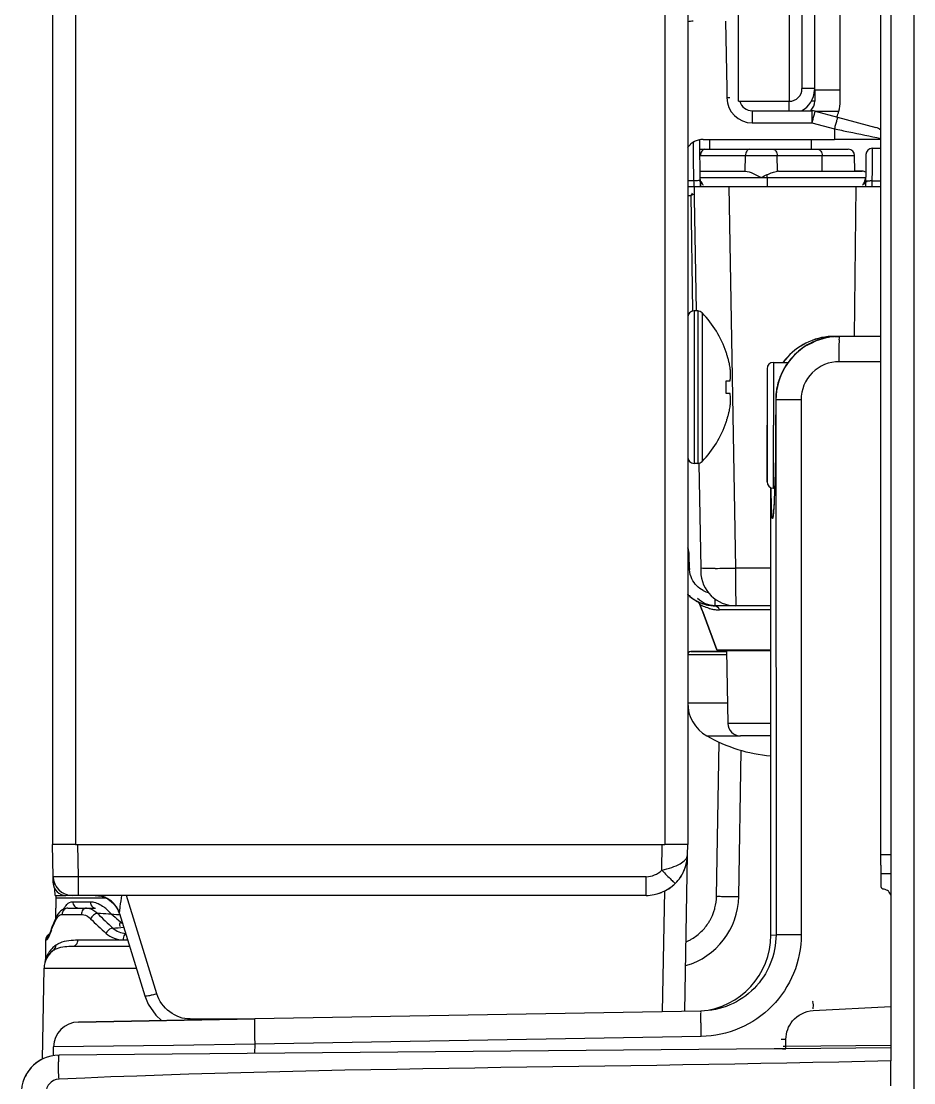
# Model space of a CAD drawing. Header units: millimetres. Extents: x 473 to 3963, y -1329 to 3488.
# Drawn here: x 529.4 to 599.7, y 1474.7 to 1558.3 of the extents above; entities that cross this region are included whole.
import ezdxf

# ---------------------------------------------------------------- set-up
doc = ezdxf.new("R2010")
doc.units = ezdxf.units.MM
doc.header["$LTSCALE"] = 392.37
doc.layers.get('0').update_dxf_attribs({"linetype": 'CONTINUOUS'})

msp = doc.modelspace()

# ---------------------------------------------------------------- linework, layer by layer
at = {"linetype": 'Continuous'}
for p, q in [((599.678, 2043.766), (599.678, 1400.766)), ((531.878, 2042.466), (531.878, 1493.466)), ((533.678, 2042.466), (533.678, 1493.466)), ((580.078, 2042.466), (580.078, 1493.466)), ((581.878, 2042.466), (581.878, 1493.466)), ((589.878, 1628.016), (589.878, 1551.966)), ((585.878, 1551.966), (585.878, 1622.243)), ((590.878, 1579.966), (590.878, 1552.966)), ((590.878, 1579.966), (590.878, 1552.966)), ((597.078, 1533.466), (597.078, 1566.066)), ((597.878, 1566.066), (597.878, 1492.666)), ((591.878, 1552.966), (591.878, 1562.849)), ((593.878, 1552.856), (593.878, 1563.115)), ((584.855, 1558.268), (584.948, 1552.967)), ((584.948, 1552.967), (584.955, 1552.582)), ((584.955, 1552.582), (584.961, 1552.233)), ((591.878, 1552.966), (590.878, 1552.966)), ((591.878, 1552.856), (591.878, 1552.966)), ((591.878, 1552.856), (591.878, 1551.966)), ((591.878, 1552.856), (593.878, 1552.856)), ((593.878, 1551.966), (593.878, 1552.856)), ((585.878, 1551.966), (589.878, 1551.966)), ((589.878, 1551.216), (589.878, 1551.966)), ((591.878, 1551.966), (591.596, 1551.966)), ((586.96, 1551.216), (591.647, 1551.216)), ((586.96, 1551.216), (586.96, 1550.268)), ((591.647, 1551.216), (591.647, 1550.268)), ((591.893, 1551.184), (591.904, 1551.184)), ((591.904, 1551.184), (593.774, 1551.184)), ((591.904, 1551.182), (593.684, 1550.709)), ((593.684, 1550.709), (596.684, 1549.913)), ((586.96, 1550.268), (591.647, 1550.268)), ((591.647, 1550.268), (593.428, 1549.795)), ((593.428, 1549.795), (593.428, 1548.966)), ((582.348, 1547.554), (582.332, 1548.754)), ((582.348, 1547.554), (582.332, 1548.754)), ((582.872, 1545.72), (582.83, 1548.924)), ((582.839, 1548.191), (583.217, 1548.191)), ((582.839, 1548.191), (583.217, 1548.191)), ((583.099, 1548.966), (593.428, 1548.966)), ((583.217, 1548.191), (586.754, 1548.191)), ((583.628, 1548.191), (583.628, 1548.966)), ((586.754, 1548.191), (588.602, 1548.191)), ((586.754, 1548.191), (588.602, 1548.191)), ((588.602, 1548.191), (592.138, 1548.191)), ((591.628, 1548.191), (591.628, 1548.966)), ((592.138, 1548.191), (592.679, 1548.191)), ((592.138, 1548.191), (593.339, 1548.191)), ((592.679, 1548.191), (593.339, 1548.191)), ((593.339, 1548.191), (593.359, 1548.191)), ((593.339, 1548.191), (594.464, 1548.191)), ((593.359, 1548.191), (594.464, 1548.191)), ((597.078, 1548.966), (593.428, 1548.966)), ((594.464, 1548.191), (594.52, 1548.191)), ((594.464, 1548.191), (594.481, 1548.191)), ((596.41, 1548.266), (596.399, 1547.231)), ((596.41, 1548.266), (596.399, 1547.231)), ((596.41, 1548.266), (597.078, 1548.266)), ((582.372, 1545.739), (582.348, 1547.554)), ((582.372, 1545.739), (582.348, 1547.554)), ((582.891, 1547.699), (586.428, 1547.699)), ((586.414, 1546.465), (586.428, 1547.699)), ((586.428, 1547.699), (588.928, 1547.699)), ((588.928, 1547.699), (592.464, 1547.699)), ((588.942, 1546.461), (588.928, 1547.699)), ((592.464, 1547.699), (595.02, 1547.699)), ((592.478, 1546.466), (592.464, 1547.699)), ((595.042, 1546.466), (595.02, 1547.699)), ((595.905, 1547.376), (595.899, 1546.909)), ((595.909, 1547.671), (595.905, 1547.376)), ((595.91, 1547.772), (595.909, 1547.671)), ((595.899, 1546.909), (595.891, 1546.31)), ((596.399, 1547.231), (596.391, 1546.513)), ((596.399, 1547.231), (596.391, 1546.513)), ((581.878, 1545.739), (582.372, 1545.739)), ((581.878, 1545.739), (582.372, 1545.739)), ((582.376, 1545.591), (582.372, 1545.71)), ((582.376, 1545.591), (582.372, 1545.71)), ((582.862, 1546.466), (586.387, 1546.466)), ((582.862, 1546.466), (586.387, 1546.466)), ((582.868, 1545.974), (587.678, 1545.974)), ((582.871, 1545.799), (582.878, 1545.243)), ((582.875, 1545.483), (582.872, 1545.72)), ((587.678, 1545.974), (588.126, 1545.974)), ((588.126, 1545.974), (588.126, 1546.196)), ((588.126, 1545.974), (595.115, 1545.977)), ((588.126, 1545.974), (588.139, 1545.266)), ((589.032, 1546.466), (592.478, 1546.466)), ((592.478, 1546.466), (595.625, 1546.466)), ((595.625, 1546.466), (595.042, 1546.466)), ((595.115, 1545.977), (595.888, 1545.976)), ((595.891, 1546.31), (595.882, 1545.629)), ((596.382, 1545.694), (596.372, 1545.296)), ((596.382, 1545.694), (596.372, 1545.296)), ((596.391, 1546.513), (596.382, 1545.694)), ((596.391, 1546.513), (596.382, 1545.694)), ((596.382, 1545.694), (596.618, 1545.694)), ((596.382, 1545.694), (596.618, 1545.694)), ((596.618, 1545.694), (597.078, 1545.694)), ((596.618, 1545.694), (597.078, 1545.694)), ((581.878, 1545.266), (582.378, 1545.266)), ((582.379, 1545.448), (582.376, 1545.591)), ((582.379, 1545.448), (582.376, 1545.591)), ((582.378, 1545.266), (582.394, 1544.353)), ((582.378, 1545.266), (582.394, 1544.353)), ((582.378, 1545.266), (584.416, 1545.266)), ((582.378, 1545.266), (582.394, 1544.353)), ((582.384, 1545.266), (582.379, 1545.448)), ((582.384, 1545.266), (582.379, 1545.448)), ((582.878, 1545.266), (582.875, 1545.483)), ((584.416, 1545.266), (585.127, 1545.266)), ((585.127, 1545.266), (595.128, 1545.266)), ((585.127, 1545.266), (585.652, 1515.226)), ((585.127, 1545.266), (585.652, 1515.226)), ((595.128, 1545.266), (594.973, 1533.466)), ((595.128, 1545.266), (594.973, 1533.466)), ((595.128, 1545.266), (595.904, 1545.266)), ((595.88, 1545.432), (595.878, 1545.266)), ((595.882, 1545.629), (595.88, 1545.432)), ((595.904, 1545.266), (597.078, 1545.266)), ((581.878, 1544.542), (582.137, 1544.542)), ((581.878, 1544.542), (582.137, 1544.542)), ((582.18, 1544.634), (582.137, 1544.542)), ((582.18, 1544.634), (582.137, 1544.542)), ((582.137, 1544.542), (582.256, 1535.464)), ((582.137, 1544.542), (582.256, 1535.464)), ((582.222, 1544.725), (582.18, 1544.634)), ((582.222, 1544.725), (582.18, 1544.634)), ((582.394, 1544.353), (582.549, 1535.463)), ((582.394, 1544.353), (582.549, 1535.463)), ((582.394, 1544.353), (582.549, 1535.463)), ((582.668, 1535.466), (582.378, 1535.466)), ((582.378, 1535.466), (582.378, 1529.466)), ((582.668, 1535.466), (582.668, 1529.466)), ((583.029, 1535.311), (583.029, 1529.466)), ((592.893, 1533.374), (592.526, 1533.271)), ((592.953, 1533.39), (592.893, 1533.374)), ((593.817, 1533.466), (592.953, 1533.39)), ((593.435, 1533.466), (593.827, 1533.466)), ((595.928, 1533.466), (593.827, 1533.466)), ((597.078, 1533.466), (595.928, 1533.466)), ((597.078, 1531.473), (597.078, 1533.466)), ((591.938, 1533.093), (591.646, 1532.942)), ((584.902, 1532.216), (584.918, 1532.216)), ((588.128, 1530.916), (588.128, 1529.525)), ((588.128, 1530.915), (588.128, 1529.525)), ((588.628, 1531.416), (589.798, 1531.416)), ((588.628, 1531.416), (588.628, 1526.466)), ((597.078, 1531.473), (593.81, 1531.473)), ((597.078, 1492.666), (597.078, 1531.473)), ((584.902, 1529.966), (585.217, 1529.966)), ((582.378, 1529.466), (582.378, 1523.466)), ((582.668, 1529.466), (582.668, 1523.466)), ((583.029, 1529.466), (583.029, 1523.62)), ((588.128, 1529.525), (588.128, 1529.521)), ((588.128, 1529.525), (588.128, 1529.521)), ((588.128, 1529.521), (588.128, 1529.424)), ((588.128, 1529.521), (588.128, 1529.424)), ((588.128, 1529.424), (588.128, 1528.276)), ((588.128, 1529.424), (588.128, 1529.416)), ((588.128, 1529.416), (588.128, 1528.27)), ((585.217, 1528.966), (584.902, 1528.966)), ((588.128, 1528.276), (588.128, 1528.27)), ((588.128, 1528.27), (588.128, 1527.62)), ((588.128, 1528.27), (588.128, 1527.62)), ((588.809, 1528.467), (588.804, 1526.147)), ((588.81, 1528.466), (588.805, 1526.145)), ((588.809, 1528.467), (588.809, 1528.467)), ((588.81, 1528.466), (588.809, 1528.467)), ((588.81, 1528.466), (588.825, 1528.466)), ((588.825, 1528.466), (588.832, 1486.354)), ((590.806, 1528.473), (590.813, 1486.361)), ((588.128, 1527.62), (588.128, 1526.466)), ((588.128, 1527.62), (588.128, 1527.53)), ((588.128, 1527.53), (588.128, 1526.466)), ((584.918, 1526.716), (584.902, 1526.716)), ((588.128, 1526.466), (588.128, 1525.311)), ((588.128, 1525.401), (588.128, 1526.466)), ((588.628, 1521.516), (588.628, 1526.466)), ((588.804, 1526.147), (588.804, 1526.147)), ((588.805, 1526.145), (588.804, 1526.147)), ((588.128, 1525.311), (588.128, 1525.401)), ((588.128, 1525.311), (588.128, 1524.661)), ((588.128, 1524.661), (588.128, 1525.311)), ((588.128, 1524.661), (588.128, 1524.656)), ((588.128, 1523.515), (588.128, 1524.661)), ((588.128, 1524.656), (588.128, 1523.507)), ((582.668, 1523.466), (582.378, 1523.466)), ((582.758, 1523.467), (582.902, 1515.214)), ((582.758, 1523.467), (582.902, 1515.214)), ((582.758, 1523.467), (582.902, 1515.214)), ((588.128, 1523.507), (588.128, 1523.515)), ((588.128, 1523.507), (588.128, 1523.41)), ((588.128, 1523.41), (588.128, 1523.507)), ((588.128, 1523.41), (588.128, 1523.406)), ((588.128, 1523.406), (588.128, 1523.41)), ((588.128, 1523.406), (588.128, 1522.016)), ((588.128, 1522.016), (588.128, 1523.406)), ((588.428, 1486.347), (588.428, 1521.563)), ((588.454, 1521.511), (588.454, 1521.546)), ((588.628, 1521.516), (588.725, 1521.516)), ((582.021, 1515.204), (582.007, 1516.25)), ((582.021, 1515.204), (582.007, 1516.25)), ((582.902, 1515.214), (582.906, 1514.968)), ((588.428, 1515.226), (585.652, 1515.226)), ((585.652, 1515.226), (585.653, 1514.458)), ((588.428, 1515.226), (585.652, 1515.226)), ((585.652, 1515.226), (585.653, 1514.458)), ((585.653, 1514.458), (585.654, 1513.743)), ((585.653, 1514.458), (585.654, 1513.743)), ((585.654, 1513.743), (585.656, 1512.266)), ((585.654, 1513.743), (585.656, 1512.266)), ((583.019, 1511.89), (582.846, 1512.351)), ((582.846, 1512.351), (583.019, 1511.89)), ((582.911, 1512.315), (582.846, 1512.351)), ((582.911, 1512.315), (582.846, 1512.351)), ((584.021, 1512.805), (584.021, 1512.266)), ((584.021, 1512.805), (584.021, 1512.266)), ((585.656, 1512.266), (584.021, 1512.266)), ((585.656, 1512.266), (584.021, 1512.266)), ((585.656, 1512.266), (584.021, 1512.266)), ((588.428, 1512.266), (585.656, 1512.266)), ((588.428, 1512.266), (585.656, 1512.266)), ((588.428, 1512.266), (585.656, 1512.266)), ((583.063, 1511.772), (583.019, 1511.89)), ((583.019, 1511.89), (583.063, 1511.772)), ((583.17, 1511.485), (583.063, 1511.772)), ((583.063, 1511.772), (583.17, 1511.485)), ((584.184, 1508.782), (583.17, 1511.485)), ((583.17, 1511.485), (584.184, 1508.782)), ((585.781, 1511.941), (584.387, 1511.941)), ((585.781, 1511.941), (584.387, 1511.941)), ((588.428, 1511.941), (585.781, 1511.941)), ((588.428, 1511.941), (585.781, 1511.941)), ((581.878, 1508.416), (584.945, 1508.416)), ((582.128, 1508.666), (584.94, 1508.666)), ((584.94, 1508.666), (582.128, 1508.666)), ((584.184, 1508.782), (584.36, 1508.782)), ((584.184, 1508.782), (584.36, 1508.782)), ((584.378, 1508.717), (584.278, 1508.717)), ((584.36, 1508.782), (584.779, 1508.782)), ((584.36, 1508.782), (584.779, 1508.782)), ((585.471, 1508.717), (584.378, 1508.717)), ((584.483, 1508.666), (584.483, 1508.713)), ((584.779, 1508.782), (585.49, 1508.782)), ((584.779, 1508.782), (585.49, 1508.782)), ((584.939, 1508.729), (585.039, 1502.998)), ((588.428, 1508.717), (585.471, 1508.717)), ((585.49, 1508.782), (588.428, 1508.782)), ((585.49, 1508.782), (588.428, 1508.782)), ((581.878, 1504.621), (585.011, 1504.621)), ((588.428, 1502.998), (585.039, 1502.998)), ((588.428, 1502.998), (585.039, 1502.998)), ((583.378, 1502.023), (585.443, 1502.023)), ((584.146, 1489.396), (584.358, 1501.518)), ((585.443, 1502.023), (586.01, 1502.023)), ((587.478, 1502.016), (586.039, 1502.016)), ((586.09, 1502.016), (586.039, 1502.016)), ((587.478, 1502.016), (586.039, 1502.016)), ((587.478, 1502.016), (586.09, 1502.016)), ((588.118, 1502.016), (587.478, 1502.016)), ((588.1, 1502.016), (587.478, 1502.016)), ((588.118, 1502.016), (587.478, 1502.016)), ((588.428, 1502.016), (588.1, 1502.016)), ((588.428, 1502.016), (588.118, 1502.016)), ((588.428, 1502.016), (588.118, 1502.016)), ((585.896, 1489.371), (586.097, 1500.88)), ((531.922, 1490.939), (531.878, 1493.466)), ((533.04, 1493.466), (531.878, 1493.466)), ((533.078, 1493.466), (533.04, 1493.466)), ((533.678, 1493.466), (533.078, 1493.466)), ((533.678, 1493.466), (533.877, 1493.466)), ((533.678, 1493.466), (533.877, 1493.466)), ((533.877, 1493.466), (579.878, 1493.466)), ((533.921, 1490.939), (533.877, 1493.466)), ((533.877, 1493.466), (579.878, 1493.466)), ((579.843, 1491.443), (579.878, 1493.466)), ((579.878, 1493.466), (580.078, 1493.466)), ((579.878, 1493.466), (580.078, 1493.466)), ((580.678, 1493.466), (580.078, 1493.466)), ((580.715, 1493.466), (580.678, 1493.466)), ((581.878, 1493.466), (580.715, 1493.466)), ((581.864, 1492.659), (581.878, 1493.466)), ((581.648, 1480.332), (581.864, 1492.659)), ((597.878, 1492.666), (597.078, 1492.666)), ((597.078, 1491.853), (597.078, 1492.666)), ((597.878, 1492.666), (597.878, 1491.166)), ((597.078, 1491.853), (597.078, 1491.166)), ((531.922, 1490.939), (531.93, 1490.448)), ((531.93, 1490.448), (531.922, 1490.939)), ((578.614, 1490.939), (533.921, 1490.939)), ((533.921, 1489.466), (533.921, 1490.939)), ((578.614, 1489.466), (578.614, 1490.939)), ((597.878, 1491.166), (597.078, 1491.166)), ((597.878, 1491.166), (597.078, 1491.166)), ((597.078, 1491.166), (597.078, 1490.216)), ((597.878, 1491.166), (597.878, 1481.466)), ((532.076, 1489.466), (532.068, 1489.959)), ((579.902, 1480.302), (580.068, 1489.825)), ((532.076, 1489.466), (532.177, 1489.466)), ((532.128, 1489.258), (532.128, 1488.466)), ((536.071, 1489.258), (532.128, 1489.258)), ((532.128, 1489.258), (532.128, 1489.258)), ((532.177, 1489.466), (532.291, 1489.466)), ((532.291, 1489.466), (532.93, 1489.466)), ((533.369, 1489.466), (532.93, 1489.466)), ((533.421, 1489.466), (533.369, 1489.466)), ((533.921, 1489.466), (533.421, 1489.466)), ((533.475, 1488.966), (534.842, 1488.966)), ((578.614, 1489.466), (533.921, 1489.466)), ((540.088, 1481.721), (537.705, 1489.466)), ((532.128, 1487.852), (532.128, 1488.466)), ((532.431, 1488.141), (532.302, 1487.991)), ((533.087, 1488.466), (533.086, 1488.466)), ((533.087, 1488.466), (533.93, 1488.466)), ((533.93, 1488.466), (534.556, 1488.466)), ((534.556, 1488.466), (535.102, 1488.466)), ((535.102, 1488.466), (535.227, 1488.466)), ((535.227, 1488.466), (535.25, 1488.466)), ((537.128, 1488.074), (537.136, 1488.054)), ((537.136, 1488.054), (537.134, 1488.076)), ((537.136, 1488.054), (537.136, 1488.054)), ((537.138, 1488.048), (539.133, 1481.566)), ((531.944, 1487.241), (531.873, 1487.073)), ((532.055, 1487.504), (531.944, 1487.241)), ((532.223, 1487.853), (532.051, 1487.495)), ((532.128, 1487.654), (532.128, 1487.852)), ((532.302, 1487.991), (532.223, 1487.852)), ((532.223, 1487.852), (532.223, 1487.852)), ((532.631, 1487.97), (534.151, 1487.97)), ((531.61, 1486.379), (531.59, 1486.34)), ((531.627, 1486.418), (531.61, 1486.379)), ((531.641, 1486.451), (531.628, 1486.419)), ((531.66, 1486.498), (531.641, 1486.451)), ((531.668, 1486.517), (531.66, 1486.498)), ((531.709, 1486.633), (531.668, 1486.517)), ((531.709, 1486.633), (531.695, 1486.478)), ((531.832, 1486.976), (531.709, 1486.633)), ((531.709, 1486.633), (531.709, 1486.633)), ((531.873, 1487.073), (531.846, 1487.008)), ((531.332, 1485.97), (531.318, 1484.391)), ((531.332, 1485.97), (531.411, 1485.97)), ((533.871, 1485.961), (537.44, 1485.965)), ((588.428, 1486.347), (588.832, 1486.354)), ((588.428, 1486.347), (588.428, 1486.347)), ((533.457, 1485.466), (537.932, 1485.466)), ((531.088, 1476.578), (531.213, 1483.746)), ((531.088, 1476.578), (531.213, 1483.746)), ((531.213, 1483.746), (538.455, 1483.737)), ((539.133, 1481.566), (539.133, 1481.566)), ((597.878, 1481.466), (597.878, 1480.715)), ((591.747, 1480.394), (597.878, 1480.715)), ((597.878, 1480.715), (597.878, 1477.666)), ((547.803, 1479.742), (533.92, 1479.499)), ((533.92, 1479.499), (547.804, 1479.742)), ((542.724, 1479.757), (547.803, 1479.757)), ((542.724, 1479.653), (542.724, 1479.757)), ((582.925, 1480.355), (547.803, 1479.742)), ((582.942, 1478.362), (547.821, 1477.749)), ((589.245, 1478.147), (589.615, 1478.147)), ((589.615, 1477.593), (589.615, 1478.147)), ((531.943, 1476.843), (531.955, 1477.534)), ((541.395, 1477.664), (531.955, 1477.534)), ((588.679, 1477.385), (532.385, 1476.894)), ((547.821, 1477.749), (541.395, 1477.664)), ((547.808, 1477.029), (547.821, 1477.749)), ((588.879, 1477.387), (588.679, 1477.385)), ((589.613, 1477.393), (588.879, 1477.387)), ((589.346, 1477.391), (589.613, 1477.393)), ((589.404, 1477.591), (589.615, 1477.593)), ((597.878, 1477.466), (589.613, 1477.393)), ((589.615, 1477.593), (597.878, 1477.666)), ((597.878, 1477.666), (597.878, 1477.466)), ((597.878, 1477.466), (597.878, 1476.959)), ((597.878, 1476.959), (597.878, 1476.454)), ((597.878, 1474.47), (597.878, 1476.454))]:
    msp.add_line(p, q, dxfattribs=at)
for points in [[(592.526, 1533.271), (591.997, 1533.123), (591.938, 1533.093)], [(591.646, 1532.942), (591.084, 1532.654), (590.285, 1532.008), (589.635, 1531.212), (589.161, 1530.302), (588.883, 1529.316), (588.809, 1528.467)], [(588.804, 1526.147), (588.804, 1525.881), (588.801, 1525.428), (588.798, 1524.983), (588.794, 1524.549), (588.788, 1524.127), (588.782, 1523.718), (588.774, 1523.323), (588.766, 1522.943), (588.757, 1522.58), (588.748, 1522.235), (588.738, 1521.907), (588.728, 1521.598), (588.717, 1521.308), (588.707, 1521.038), (588.696, 1520.787), (588.685, 1520.556), (588.674, 1520.346), (588.663, 1520.155), (588.652, 1519.984), (588.642, 1519.833), (588.632, 1519.703), (588.622, 1519.592), (588.613, 1519.503), (588.606, 1519.437), (588.6, 1519.396), (588.599, 1519.391)], [(535.239, 1489.463), (535.728, 1489.401), (536.242, 1489.187), (536.687, 1488.829), (537.013, 1488.361), (537.128, 1488.074)], [(533.086, 1488.465), (532.803, 1488.416), (532.527, 1488.253), (532.431, 1488.141)], [(532.051, 1487.495), (531.83, 1486.97), (531.709, 1486.633)], [(532.128, 1487.655), (532.058, 1487.51), (532.055, 1487.504)], [(531.709, 1486.633), (531.654, 1486.482), (531.627, 1486.418)], [(531.846, 1487.008), (531.836, 1486.985), (531.832, 1486.976)], [(539.133, 1481.566), (539.412, 1480.899), (540.008, 1480.039), (540.463, 1479.613)], [(589.613, 1477.393), (589.614, 1477.42), (589.615, 1477.493), (589.615, 1477.593)]]:
    msp.add_lwpolyline(points, dxfattribs=at)
for centre, radius, start, end in [((582.306, 1556.261), 2.007, 90.02076, 102.34494), ((589.878, 1552.966), 1, 270, 360), ((589.878, 1552.966), 2, 298.50641, 356.84079), ((585.286, 1533.635), 18.601, 90.27079, 91.00129), ((586.96, 1552.268), 2, 181, 270), ((586.96, 1552.216), 1, 194.5287, 270.00144), ((590.878, 1551.966), 1, 315.77326, 360), ((590.878, 1551.966), 3, 344.90453, 360), ((590.878, 1551.966), 1, 311.14997, 315.77326), ((591.647, 1550.216), 1, 75.13172, 90), ((590.878, 1551.966), 3, 335.78425, 344.90453), ((596.428, 1548.946), 1, 49.16818, 75.13172), ((596.428, 1548.946), 1, 49.16818, 75.13172), ((583.099, 1547.466), 1.5, 133.66097, 144.94065), ((583.099, 1547.466), 1.5, 133.34783, 133.66097), ((583.099, 1547.466), 1.5, 119.12126, 133.34783), ((583.099, 1547.466), 1.5, 118.7455, 119.12126), ((583.099, 1547.466), 1.5, 104.87829, 118.7455), ((583.099, 1547.466), 1.5, 104.2735, 104.87829), ((583.099, 1547.466), 1.5, 90, 104.2735), ((594.52, 1547.691), 0.5, 1, 90), ((596.41, 1547.765), 0.5, 89.99984, 179.23763), ((596.41, 1547.765), 0.5, 89.99984, 179.23763), ((583.371, 1545.765), 0.5, 180.74163, 202.95043), ((583.371, 1545.766), 0.5, 180.75, 202.95774), ((583.371, 1545.765), 0.5, 180.74163, 202.95043), ((583.371, 1545.766), 0.5, 180.75, 202.95774), ((583.371, 1545.765), 0.5, 180.74163, 202.95043), ((583.371, 1545.766), 0.5, 180.75, 202.95774), ((583.371, 1545.765), 0.5, 180.74163, 202.95043), ((583.371, 1545.766), 0.5, 180.75, 202.95774), ((589.031, 1545.568), 0.898, 89.96447, 95.73092), ((595.625, 1545.966), 0.5, 57.48787, 90), ((595.625, 1545.966), 0.5, 57.48744, 89.99949), ((594.887, 1546.01), 1, 336.07256, 359.24924), ((594.887, 1546.01), 1, 336.07088, 349.56975), ((594.887, 1546.01), 1, 336.07088, 349.56975), ((594.887, 1546.01), 1, 339.25082, 349.57106), ((594.887, 1546.01), 1, 349.56975, 359.2486), ((594.887, 1546.01), 1, 349.57106, 359.24924), ((594.887, 1546.01), 1, 349.56975, 359.2486), ((583.868, 1546.01), 1, 200.75049, 212.53659), ((583.868, 1546.01), 1, 203.92864, 212.53546), ((583.868, 1546.01), 1, 203.92864, 212.53546), ((583.868, 1546.01), 1, 203.93032, 220.74891), ((583.868, 1546.01), 1, 212.53546, 220.7484), ((583.868, 1546.01), 1, 212.53659, 220.74891), ((583.868, 1546.01), 1, 212.53546, 220.7484), ((594.887, 1546.01), 1, 319.2516, 336.07256), ((594.887, 1546.01), 1, 319.25109, 327.46341), ((594.887, 1546.01), 1, 319.2516, 327.46454), ((594.887, 1546.01), 1, 319.25109, 327.46341), ((594.887, 1546.01), 1, 327.46454, 339.25082), ((594.887, 1546.01), 1, 327.46341, 336.07088), ((594.887, 1546.01), 1, 327.46341, 336.07088), ((595.384, 1545.765), 0.5, 314.84544, 344.57746), ((595.384, 1545.766), 0.5, 314.83599, 344.56483), ((595.384, 1545.765), 0.5, 314.84544, 344.56774), ((595.384, 1545.766), 0.5, 314.83599, 344.56484), ((595.384, 1545.765), 0.5, 314.84544, 344.56774), ((595.384, 1545.766), 0.5, 314.83599, 344.56484), ((595.384, 1545.765), 0.5, 314.84544, 344.56774), ((595.384, 1545.766), 0.5, 314.83599, 344.56484), ((592.403, 1523.062), 23.807, 114.87587, 115.54484), ((592.403, 1523.062), 23.807, 114.87587, 115.54484), ((582.378, 1534.966), 0.5, 90, 180), ((582.668, 1534.966), 0.5, 43.77465, 90), ((576.928, 1529.466), 8.45, 19.0287, 43.77466), ((593.819, 1528.456), 5.01, 99.95541, 179.89309), ((593.428, 1528.466), 5, 95.51131, 143.69951), ((593.435, 1528.466), 4.999, 95.58748, 143.70492), ((593.828, 1528.458), 5.008, 105.1385, 112.18534), ((593.825, 1528.469), 4.996, 101.24506, 105.13724), ((593.823, 1528.479), 4.986, 100.75923, 101.24313), ((593.825, 1528.471), 4.994, 100.05531, 100.75918), ((593.428, 1528.466), 5, 90.61151, 95.51131), ((593.436, 1528.456), 5.01, 90.70526, 95.59282), ((593.829, 1528.445), 5.02, 90.01683, 100.04909), ((593.428, 1528.466), 5, 90, 90.61151), ((593.436, 1528.485), 4.98, 90.00413, 90.70148), ((593.825, 1528.466), 4.999, 115.94884, 180.00086), ((593.827, 1528.464), 5.002, 112.19185, 115.96058), ((576.928, 1529.466), 8.435, 17.08902, 19.02708), ((576.928, 1529.466), 8.435, 16.45252, 17.08902), ((576.928, 1529.466), 8.435, 15.29166, 16.45252), ((576.928, 1529.466), 8.435, 14.46002, 15.29166), ((576.928, 1529.466), 8.435, 13.6208, 14.46002), ((576.928, 1529.466), 8.435, 12.67597, 13.6208), ((576.928, 1529.466), 8.435, 12.07661, 12.67597), ((576.928, 1529.466), 8.435, 10.66216, 12.07661), ((581.06, 1530.494), 4.191, 3.39157, 7.29398), ((581.08, 1530.496), 4.171, 2.83854, 3.38794), ((581.084, 1530.496), 4.167, 1.59949, 2.83862), ((588.628, 1530.916), 0.5, 90, 180), ((593.807, 1528.471), 3.002, 89.95808, 179.97098), ((576.928, 1529.466), 7.99, 0, 3.58782), ((581.054, 1530.498), 4.197, 352.70711, 355.3863), ((581.073, 1530.497), 4.178, 355.38799, 356.25943), ((581.079, 1530.496), 4.172, 356.25947, 357.17705), ((581.084, 1530.496), 4.167, 357.17709, 358.04121), ((581.088, 1530.496), 4.163, 0.82115, 1.59936), ((581.087, 1530.496), 4.164, 358.04126, 358.82229), ((581.089, 1530.496), 4.162, 358.82231, 359.82516), ((581.089, 1530.496), 4.162, 359.82523, 0.82113), ((576.928, 1529.466), 7.99, 356.41218, 360), ((581.054, 1528.433), 4.197, 4.6137, 7.29289), ((581.071, 1528.436), 4.18, 354.73554, 356.61146), ((581.073, 1528.434), 4.178, 3.74057, 4.61201), ((581.079, 1528.435), 4.172, 2.82295, 3.74053), ((581.08, 1528.436), 4.171, 356.61206, 357.16146), ((581.084, 1528.435), 4.167, 1.95879, 2.82291), ((581.084, 1528.435), 4.167, 357.16138, 358.40051), ((581.087, 1528.435), 4.164, 1.17771, 1.95874), ((581.088, 1528.435), 4.163, 358.40064, 359.17885), ((581.089, 1528.435), 4.162, 0.17484, 1.17769), ((581.089, 1528.435), 4.162, 359.17887, 0.17477), ((576.928, 1529.466), 8.435, 344.70831, 345.54161), ((576.928, 1529.466), 8.435, 345.54161, 346.37917), ((576.928, 1529.466), 8.435, 346.37917, 347.32562), ((576.928, 1529.466), 8.435, 347.32562, 347.92336), ((576.928, 1529.466), 8.435, 347.92336, 349.33784), ((581.051, 1528.438), 4.2, 352.70766, 354.735), ((576.928, 1529.466), 8.45, 316.22534, 340.9713), ((576.928, 1529.466), 8.435, 340.97292, 342.91093), ((576.928, 1529.466), 8.435, 342.91093, 343.54793), ((576.928, 1529.466), 8.435, 343.54793, 344.70831), ((582.378, 1523.966), 0.5, 180, 270), ((582.668, 1523.966), 0.5, 270, 316.22535), ((588.628, 1522.016), 0.5, 180, 270), ((581.654, 1543.31), 27.062, 270.4688, 270.74778), ((581.654, 1543.31), 27.062, 270.4688, 270.74778), ((581.667, 1542.316), 27.114, 270.43948, 270.74758), ((581.667, 1542.316), 27.114, 270.43948, 270.74758), ((583.971, 1515.23), 1.95, 180.74491, 183.58524), ((583.971, 1515.23), 1.95, 180.74491, 183.58524), ((585.656, 1515.016), 2.75, 181, 270), ((582.85, 1660.754), 145.554, 270.46691, 270.76862), ((582.85, 1660.754), 145.554, 270.46691, 270.76862), ((582.151, 1715.262), 200.067, 270.75939, 271.00272), ((582.151, 1715.262), 200.067, 270.75939, 271.00272), ((584.021, 1515.266), 3, 223.7281, 230.70416), ((584.021, 1515.266), 3, 223.7281, 230.70416), ((584.021, 1515.266), 3, 223.7281, 230.70416), ((584.021, 1515.266), 3, 223.7281, 230.70416), ((584.021, 1515.266), 3, 223.72811, 230.70414), ((584.021, 1515.266), 3, 223.72811, 230.70414), ((584.021, 1515.266), 3, 223.72811, 230.70414), ((584.021, 1515.266), 3, 223.72811, 230.70414), ((584.021, 1515.266), 3, 224.06787, 231.7544), ((584.021, 1515.266), 3, 224.26747, 228.11594), ((584.021, 1515.266), 3, 224.26747, 228.11594), ((584.021, 1515.266), 3, 224.26747, 228.11594), ((584.021, 1515.266), 3, 224.26747, 228.11594), ((584.023, 1515.23), 2, 242.7051, 255.11766), ((584.023, 1515.23), 2, 242.7051, 255.11766), ((584.021, 1515.266), 3, 228.09074, 231.7544), ((584.021, 1515.266), 3, 228.11593, 230.74289), ((584.021, 1515.266), 3, 228.11593, 230.74289), ((584.021, 1515.266), 3, 228.11593, 236.83748), ((584.021, 1515.266), 3, 228.11594, 236.83746), ((584.021, 1515.266), 3, 230.70416, 234.29382), ((584.021, 1515.266), 3, 230.70416, 234.29382), ((584.021, 1515.266), 3, 230.70416, 234.29382), ((584.021, 1515.266), 3, 230.70416, 234.29382), ((584.021, 1515.266), 3, 230.74289, 236.82337), ((584.021, 1515.266), 3, 230.74289, 236.82337), ((584.021, 1515.266), 3, 231.7544, 257.25208), ((584.021, 1515.266), 3, 233.28924, 236.82998), ((584.021, 1515.266), 3, 234.29382, 236.8649), ((584.021, 1515.266), 3, 234.29382, 236.8649), ((584.021, 1515.266), 3, 234.29382, 236.8649), ((584.021, 1515.266), 3, 234.29382, 236.8649), ((584.021, 1515.266), 3, 234.2938, 236.86489), ((584.021, 1515.266), 3, 234.2938, 236.86489), ((584.021, 1515.266), 3, 234.2938, 236.86489), ((584.021, 1515.266), 3, 234.2938, 236.86489), ((584.021, 1515.266), 3, 236.82337, 240.24447), ((584.021, 1515.266), 3, 236.82336, 240.24446), ((584.021, 1515.266), 3, 236.82337, 240.24447), ((584.021, 1515.266), 3, 236.82336, 240.24446), ((584.021, 1515.266), 3, 236.83748, 240.24447), ((584.021, 1515.266), 3, 236.83746, 240.24446), ((584.021, 1515.266), 3, 236.83748, 240.24447), ((584.021, 1515.266), 3, 236.83746, 240.24446), ((584.021, 1515.266), 3, 236.8649, 248.16638), ((584.021, 1515.266), 3, 236.8649, 248.16638), ((584.021, 1515.266), 3, 236.8649, 248.16638), ((584.021, 1515.266), 3, 236.8649, 248.16638), ((584.021, 1515.266), 3, 236.86489, 248.1664), ((584.021, 1515.266), 3, 236.86489, 248.1664), ((584.021, 1515.266), 3, 236.86489, 248.1664), ((584.021, 1515.266), 3, 236.86489, 248.1664), ((584.021, 1515.266), 3, 240.24447, 242.14869), ((584.021, 1515.266), 3, 240.24447, 242.14869), ((584.021, 1515.266), 3, 240.24447, 242.14869), ((584.021, 1515.266), 3, 240.24446, 242.14867), ((584.021, 1515.266), 3, 240.24447, 242.14869), ((584.021, 1515.266), 3, 242.00094, 243.26046), ((584.021, 1515.266), 3, 242.00094, 243.27328), ((584.021, 1515.266), 3, 242.00094, 243.21768), ((582.378, 1512.175), 0.5, 20.57669, 62.01824), ((582.378, 1512.175), 0.5, 20.55787, 62.00223), ((584.021, 1515.266), 3, 242.14867, 248.19138), ((584.021, 1515.266), 3, 242.14867, 248.19138), ((584.021, 1515.266), 3, 242.14867, 251.57707), ((584.021, 1515.266), 3, 242.14867, 251.57707), ((584.021, 1515.266), 3, 243.21768, 243.83723), ((584.021, 1515.266), 3, 243.27328, 243.84388), ((584.021, 1515.266), 3, 243.84388, 244.5116), ((584.021, 1515.266), 3, 243.83723, 244.50265), ((584.021, 1515.266), 3, 244.5116, 246.43155), ((584.021, 1515.266), 3, 246.29747, 247.7624), ((584.021, 1515.266), 3, 256.84095, 257.7414), ((584.021, 1515.266), 3, 257.25208, 270), ((584.021, 1515.266), 3, 257.7414, 260.39965), ((584.021, 1515.266), 3, 265.2773, 270), ((584.396, 1515.054), 3.114, 254.52109, 259.74999), ((584.396, 1515.054), 3.114, 254.52109, 259.74999), ((584.39, 1515.024), 3.083, 259.75705, 264.93675), ((584.39, 1515.024), 3.083, 259.75705, 264.93675), ((584.387, 1514.988), 3.047, 264.9341, 269.99326), ((584.387, 1514.988), 3.047, 264.9341, 269.99326), ((582.128, 1508.416), 0.25, 90, 180), ((584.878, 1504.621), 3, 180, 240), ((584.878, 1504.621), 3, 180, 240), ((586.039, 1503.016), 1, 181, 270), ((589.378, 1512.416), 12, 240, 265.45832), ((578.614, 1492.716), 3.25, 314.59182, 359), ((578.614, 1492.716), 3.25, 349.27058, 359), ((578.614, 1492.716), 3.25, 332.03617, 339.71557), ((578.614, 1492.716), 3.25, 339.71557, 343.68476), ((578.614, 1492.716), 3.25, 343.68476, 349.27058), ((533.422, 1490.966), 1.5, 180.99998, 203.24984), ((533.421, 1490.966), 1.5, 181, 270), ((578.614, 1492.716), 3.25, 314.59182, 322.20817), ((578.614, 1492.716), 3.25, 322.20817, 324.49256), ((578.614, 1492.716), 3.25, 324.49256, 330.6423), ((578.614, 1492.716), 3.25, 330.6423, 332.03617), ((532.93, 1490.466), 1, 180.99995, 203.24918), ((532.93, 1490.466), 1, 181, 270), ((532.93, 1490.466), 1, 203.24918, 212.218), ((533.422, 1490.966), 1.5, 203.24984, 212.51966), ((533.422, 1490.966), 1.5, 212.51966, 225.49962), ((533.422, 1490.966), 1.5, 225.49962, 238.09502), ((578.614, 1492.716), 3.25, 270, 314.59182), ((578.614, 1492.716), 3.25, 285.22773, 291.95585), ((578.614, 1492.716), 3.25, 297.9706, 303.09063), ((578.614, 1492.716), 3.25, 303.09063, 314.59182), ((597.328, 1490.216), 0.25, 180, 198.68222), ((597.328, 1490.216), 0.25, 198.68222, 204.48084), ((597.328, 1490.216), 0.25, 204.48084, 217.56007), ((597.328, 1490.216), 0.25, 217.56007, 224.03484), ((597.328, 1490.216), 0.25, 224.03484, 237.23002), ((597.328, 1490.216), 0.25, 237.23002, 242.90828), ((597.328, 1490.216), 0.25, 242.90828, 261.37307), ((597.178, 1489.227), 0.75, 61.0315, 81.37307), ((597.178, 1489.227), 0.75, 48.42304, 61.0315), ((597.178, 1489.227), 0.75, 40.68691, 48.42304), ((597.178, 1489.227), 0.75, 26.7506, 40.68691), ((532.628, 1489.258), 0.5, 159.9614, 180), ((532.628, 1489.258), 0.5, 155.26489, 159.9614), ((533.422, 1490.966), 1.5, 238.09502, 247.74933), ((533.422, 1490.966), 1.5, 247.74933, 269.999), ((535.239, 1487.509), 1.956, 88.08199, 89.99862), ((535.237, 1487.471), 1.995, 74.09481, 88.04991), ((535.241, 1487.489), 1.976, 65.43786, 74.06268), ((535.234, 1487.474), 1.993, 57.18832, 65.43293), ((535.234, 1487.475), 1.991, 47.62828, 57.16946), ((535.228, 1487.468), 2.001, 39.95536, 47.62303), ((578.614, 1492.716), 3.25, 270, 280.99135), ((578.614, 1492.716), 3.25, 280.99135, 285.22773), ((580.147, 1489.472), 5.75, 285.86967, 358.99965), ((580.147, 1489.466), 4, 345.6615, 359), ((580.147, 1489.466), 4, 345.67648, 359), ((580.147, 1489.466), 4, 345.67648, 359), ((597.178, 1489.227), 0.75, 20.82093, 26.7506), ((530.897, 1407.773), 80.397, 85.55618, 86.76883), ((534.182, 1486.327), 2.817, 46.55479, 49.74658), ((556.609, 1510.073), 29.845, 226.64386, 229.47052), ((535.231, 1487.472), 1.996, 30.47023, 39.93229), ((535.212, 1487.461), 2.018, 19.96069, 30.46839), ((535.242, 1487.473), 1.986, 17.68809, 19.94331), ((520.151, 1490.754), 17.194, 351.39544, 351.89257), ((580.147, 1489.466), 4, 331.79493, 341.69081), ((580.147, 1489.466), 4, 341.69081, 345.6615), ((538.411, 1488.784), 1.837, 229.37853, 235.42097), ((580.147, 1489.466), 4, 314.50536, 327.86163), ((580.147, 1489.466), 4, 327.86163, 331.79493), ((531.832, 1485.966), 0.5, 114.45537, 134.75), ((538.976, 1483.951), 7.708, 158.85734, 160.8582), ((532.82, 1538.586), 51.838, 274.22129, 275.15036), ((580.147, 1489.466), 4, 301.13714, 314.50536), ((531.832, 1485.966), 0.5, 134.75, 179.5), ((531.909, 1485.969), 0.497, 130.22835, 134.89882), ((533.437, 1483.772), 2.201, 126.27079, 136.64943), ((537.425, 1539.343), 53.382, 269.99899, 270.37471), ((580.147, 1489.466), 4, 293.59021, 297.20477), ((580.147, 1489.466), 4, 297.20477, 301.13714), ((582.428, 1486.347), 6, 274.73744, 360), ((533.5, 1483.723), 2.282, 145.35336, 158.08461), ((532.963, 1483.716), 1.75, 125.34671, 152.17636), ((532.963, 1483.716), 1.75, 144.41548, 151.70234), ((532.963, 1483.716), 1.75, 125.34663, 144.41548), ((533.465, 1483.745), 2.24, 136.65906, 145.30264), ((532.963, 1483.716), 1.75, 125.41328, 133.34584), ((532.963, 1483.716), 1.75, 152.17636, 179), ((532.963, 1483.716), 1.75, 165.60371, 179), ((532.963, 1483.716), 1.75, 161.05878, 165.60371), ((532.963, 1483.716), 1.75, 151.70234, 162.41891), ((530.818, 1484.395), 0.5, 342.38863, 359.46883), ((532.963, 1483.716), 1.75, 161.10119, 162.41891), ((532.963, 1483.716), 1.75, 152.04459, 152.67376), ((541.543, 1479.653), 1.186, 359.8338, 5.02832), ((533.955, 1477.5), 2, 91.00004, 179), ((533.955, 1477.5), 2, 91, 179), ((532.411, 1473.894), 3, 90.5, 187.5), ((532.411, 1473.894), 3, 114.63264, 150.97379), ((532.411, 1473.894), 3, 150.97379, 163.12659)]:
    msp.add_arc(centre, radius, start, end, dxfattribs=at)
msp.add_ellipse((586.374, 1545.966), major_axis=(0.581, 0.044), ratio=0.857955, start_param=1.437838, end_param=1.483306, dxfattribs=at)
for points, knots in [([(591.904, 1551.182), (591.898, 1551.184), (591.897, 1551.145), (591.875, 1551.11), (591.854, 1551.019), (591.821, 1550.911), (591.784, 1550.773), (591.724, 1550.557), (591.679, 1550.386), (591.647, 1550.268)], [0, 0, 0, 0, 0.019147, 0.075389, 0.166792, 0.290099, 0.440887, 0.613666, 1, 1, 1, 1]), ([(593.684, 1550.709), (593.678, 1550.711), (593.677, 1550.672), (593.655, 1550.637), (593.635, 1550.546), (593.602, 1550.438), (593.564, 1550.301), (593.505, 1550.085), (593.459, 1549.913), (593.428, 1549.795)], [0, 0, 0, 0, 0.019162, 0.075387, 0.166791, 0.29013, 0.440863, 0.613649, 1, 1, 1, 1]), ([(593.428, 1549.795), (593.806, 1549.72), (595.028, 1549.473), (596.251, 1549.227), (597.091, 1549.034)], [0, 0, 0, 0, 0.308941, 1, 1, 1, 1]), ([(583.217, 1548.191), (583.127, 1548.191), (582.932, 1548.036), (582.892, 1547.82), (582.891, 1547.699)], [0, 0, 0, 0, 0.427456, 1, 1, 1, 1]), ([(586.754, 1548.191), (586.664, 1548.191), (586.468, 1548.036), (586.429, 1547.82), (586.428, 1547.699)], [0, 0, 0, 0, 0.427456, 1, 1, 1, 1]), ([(588.602, 1548.191), (588.692, 1548.191), (588.887, 1548.036), (588.926, 1547.82), (588.928, 1547.699)], [0, 0, 0, 0, 0.427456, 1, 1, 1, 1]), ([(592.138, 1548.191), (592.228, 1548.191), (592.424, 1548.036), (592.463, 1547.82), (592.464, 1547.699)], [0, 0, 0, 0, 0.427456, 1, 1, 1, 1]), ([(582.372, 1545.739), (582.465, 1545.741), (582.563, 1545.7), (582.804, 1545.783), (582.805, 1545.732)], [0, 0, 0, 0, 0.643927, 1, 1, 1, 1]), ([(582.372, 1545.739), (582.465, 1545.741), (582.563, 1545.7), (582.804, 1545.783), (582.805, 1545.732)], [0, 0, 0, 0, 0.643927, 1, 1, 1, 1]), ([(582.805, 1545.732), (582.805, 1545.727), (582.772, 1545.73), (582.759, 1545.725), (582.743, 1545.723)], [0, 0, 0, 0, 0.241405, 1, 1, 1, 1]), ([(582.805, 1545.732), (582.805, 1545.727), (582.772, 1545.73), (582.759, 1545.725), (582.743, 1545.723)], [0, 0, 0, 0, 0.241405, 1, 1, 1, 1]), ([(586.414, 1546.465), (586.625, 1546.457), (587.06, 1546.283), (587.462, 1546.083), (587.678, 1545.974)], [0, 0, 0, 0, 0.467386, 1, 1, 1, 1]), ([(588.126, 1546.196), (588.264, 1546.261), (588.529, 1546.369), (588.808, 1546.448), (588.942, 1546.461)], [0, 0, 0, 0, 0.530692, 1, 1, 1, 1]), ([(596.126, 1545.69), (596.085, 1545.688), (596.043, 1545.676), (595.95, 1545.682), (595.95, 1545.664)], [0, 0, 0, 0, 0.699052, 1, 1, 1, 1]), ([(596.126, 1545.69), (596.085, 1545.688), (596.043, 1545.676), (595.95, 1545.682), (595.95, 1545.664)], [0, 0, 0, 0, 0.699052, 1, 1, 1, 1]), ([(596.382, 1545.694), (596.341, 1545.695), (596.255, 1545.694), (596.17, 1545.692), (596.126, 1545.69)], [0, 0, 0, 0, 0.490113, 1, 1, 1, 1]), ([(596.382, 1545.694), (596.341, 1545.695), (596.255, 1545.694), (596.17, 1545.692), (596.126, 1545.69)], [0, 0, 0, 0, 0.490113, 1, 1, 1, 1]), ([(595.95, 1545.664), (595.95, 1545.658), (595.978, 1545.65), (595.995, 1545.645), (596.011, 1545.642)], [0, 0, 0, 0, 0.26749, 1, 1, 1, 1]), ([(595.95, 1545.664), (595.95, 1545.658), (595.978, 1545.65), (595.995, 1545.645), (596.011, 1545.642)], [0, 0, 0, 0, 0.26749, 1, 1, 1, 1]), ([(593.435, 1533.466), (593.434, 1533.466), (593.434, 1533.457), (593.433, 1533.454), (593.432, 1533.45)], [0, 0, 0, 0, 0.263207, 1, 1, 1, 1]), ([(593.81, 1531.473), (593.81, 1531.727), (593.81, 1532.097), (593.813, 1532.565), (593.813, 1532.866), (593.821, 1533.104), (593.81, 1533.301), (593.837, 1533.384), (593.814, 1533.466), (593.827, 1533.466)], [0, 0, 0, 0, 0.382944, 0.555778, 0.707204, 0.831515, 0.923848, 0.980707, 1, 1, 1, 1]), ([(590.806, 1528.473), (590.349, 1528.472), (589.689, 1528.457), (589.028, 1528.481), (588.825, 1528.466)], [0, 0, 0, 0, 0.69228, 1, 1, 1, 1]), ([(588.805, 1526.145), (588.804, 1525.723), (588.795, 1524.177), (588.766, 1522.632), (588.726, 1521.51)], [0, 0, 0, 0, 0.273476, 1, 1, 1, 1]), ([(588.51, 1519.375), (588.501, 1519.489), (588.467, 1520.2), (588.46, 1520.913), (588.454, 1521.511)], [0, 0, 0, 0, 0.159902, 1, 1, 1, 1]), ([(588.726, 1521.51), (588.718, 1521.272), (588.688, 1520.561), (588.658, 1519.85), (588.606, 1519.379)], [0, 0, 0, 0, 0.334496, 1, 1, 1, 1]), ([(588.606, 1519.379), (588.597, 1519.292), (588.551, 1518.952), (588.516, 1519.29), (588.51, 1519.375)], [0, 0, 0, 0, 0.505169, 1, 1, 1, 1]), ([(582.905, 1515.213), (582.904, 1515.213), (582.903, 1515.213), (582.902, 1515.214), (582.902, 1515.214)], [0, 0, 0, 0, 0.681964, 1, 1, 1, 1]), ([(582.905, 1515.213), (582.904, 1515.213), (582.903, 1515.213), (582.902, 1515.214), (582.902, 1515.214)], [0, 0, 0, 0, 0.681964, 1, 1, 1, 1]), ([(584.036, 1515.205), (583.885, 1515.204), (583.51, 1515.217), (583.124, 1515.156), (582.905, 1515.213)], [0, 0, 0, 0, 0.40106, 1, 1, 1, 1]), ([(584.036, 1515.205), (583.885, 1515.204), (583.51, 1515.217), (583.124, 1515.156), (582.905, 1515.213)], [0, 0, 0, 0, 0.40106, 1, 1, 1, 1]), ([(583.565, 1512.053), (583.491, 1512.074), (583.267, 1512.145), (583.051, 1512.241), (582.911, 1512.315)], [0, 0, 0, 0, 0.327618, 1, 1, 1, 1]), ([(583.565, 1512.053), (583.491, 1512.074), (583.267, 1512.145), (583.051, 1512.241), (582.911, 1512.315)], [0, 0, 0, 0, 0.327618, 1, 1, 1, 1]), ([(579.843, 1491.443), (580.11, 1491.506), (580.611, 1491.651), (581.334, 1491.94), (581.858, 1492.357), (581.864, 1492.659)], [0, 0, 0, 0, 0.337041, 0.629208, 1, 1, 1, 1]), ([(579.843, 1491.443), (579.976, 1491.308), (580.221, 1491.062), (580.513, 1490.766), (580.702, 1490.587), (580.8, 1490.478), (580.857, 1490.448), (580.889, 1490.394), (580.896, 1490.401)], [0, 0, 0, 0, 0.383526, 0.707694, 0.831701, 0.923941, 0.980646, 1, 1, 1, 1]), ([(533.921, 1490.939), (533.666, 1490.936), (533.296, 1490.932), (532.825, 1490.93), (532.524, 1490.927), (532.285, 1490.933), (532.087, 1490.922), (532.003, 1490.947), (531.922, 1490.926), (531.922, 1490.939)], [0, 0, 0, 0, 0.382609, 0.555408, 0.706918, 0.831253, 0.923658, 0.980603, 1, 1, 1, 1]), ([(532.03, 1490.41), (532.015, 1490.413), (531.985, 1490.421), (531.931, 1490.427), (531.93, 1490.448)], [0, 0, 0, 0, 0.411443, 1, 1, 1, 1]), ([(532.881, 1488.599), (532.919, 1488.656), (533.061, 1488.846), (533.305, 1488.965), (533.475, 1488.966)], [0, 0, 0, 0, 0.285166, 1, 1, 1, 1]), ([(533.475, 1488.966), (533.475, 1488.84), (533.562, 1488.584), (533.812, 1488.466), (533.93, 1488.466)], [0, 0, 0, 0, 0.516913, 1, 1, 1, 1]), ([(534.842, 1488.966), (534.938, 1488.965), (535.363, 1488.917), (535.751, 1488.69), (536.003, 1488.478)], [0, 0, 0, 0, 0.224988, 1, 1, 1, 1]), ([(537.173, 1488.329), (537.185, 1488.414), (537.238, 1488.793), (537.289, 1489.171), (537.327, 1489.465)], [0, 0, 0, 0, 0.224835, 1, 1, 1, 1]), ([(584.146, 1489.396), (584.146, 1489.407), (584.217, 1489.381), (584.291, 1489.405), (584.464, 1489.39), (584.772, 1489.393), (585.262, 1489.381), (585.673, 1489.375), (585.896, 1489.371)], [0, 0, 0, 0, 0.01925, 0.076144, 0.168545, 0.292935, 0.617275, 1, 1, 1, 1]), ([(533.086, 1488.466), (532.969, 1488.465), (532.72, 1488.349), (532.632, 1488.095), (532.631, 1487.97)], [0, 0, 0, 0, 0.484018, 1, 1, 1, 1]), ([(534.556, 1488.466), (534.449, 1488.466), (534.219, 1488.335), (534.152, 1488.093), (534.151, 1487.97)], [0, 0, 0, 0, 0.46316, 1, 1, 1, 1]), ([(534.556, 1488.466), (534.631, 1488.466), (534.961, 1488.425), (535.253, 1488.224), (535.429, 1488.041)], [0, 0, 0, 0, 0.229115, 1, 1, 1, 1]), ([(537.134, 1488.076), (537.135, 1488.081), (537.142, 1488.116), (537.147, 1488.152), (537.152, 1488.181)], [0, 0, 0, 0, 0.156227, 1, 1, 1, 1]), ([(534.151, 1487.97), (534.212, 1487.97), (534.479, 1487.937), (534.718, 1487.777), (534.863, 1487.631)], [0, 0, 0, 0, 0.227467, 1, 1, 1, 1]), ([(537.215, 1487.389), (537.196, 1487.352), (537.147, 1487.238), (537.145, 1487.073), (537.211, 1487.015)], [0, 0, 0, 0, 0.318978, 1, 1, 1, 1]), ([(536.635, 1486.889), (536.586, 1486.89), (536.353, 1486.832), (536.17, 1486.644), (536.088, 1486.478)], [0, 0, 0, 0, 0.211483, 1, 1, 1, 1]), ([(537.632, 1486.444), (537.6, 1486.427), (537.463, 1486.302), (537.424, 1486.105), (537.424, 1485.961)], [0, 0, 0, 0, 0.203273, 1, 1, 1, 1]), ([(590.813, 1486.361), (590.813, 1485.331), (590.405, 1483.25), (588.659, 1480.609), (586.046, 1478.822), (583.972, 1478.38), (582.942, 1478.362)], [0, 0, 0, 0, 0.249996, 0.499997, 0.75, 1, 1, 1, 1]), ([(590.813, 1486.361), (590.356, 1486.361), (589.696, 1486.346), (589.035, 1486.37), (588.832, 1486.354)], [0, 0, 0, 0, 0.692155, 1, 1, 1, 1]), ([(531.411, 1485.97), (531.454, 1485.97), (531.544, 1486.113), (531.597, 1486.222), (531.632, 1486.31)], [0, 0, 0, 0, 0.311525, 1, 1, 1, 1]), ([(532.134, 1485.546), (532.24, 1485.624), (532.775, 1485.912), (533.4, 1485.961), (533.871, 1485.961)], [0, 0, 0, 0, 0.21824, 1, 1, 1, 1]), ([(533.457, 1485.466), (533.565, 1485.466), (533.799, 1485.594), (533.87, 1485.837), (533.871, 1485.961)], [0, 0, 0, 0, 0.466957, 1, 1, 1, 1]), ([(588.832, 1486.354), (588.832, 1485.581), (588.526, 1484.019), (587.214, 1482.039), (585.253, 1480.7), (583.697, 1480.368), (582.925, 1480.355)], [0, 0, 0, 0, 0.250025, 0.500041, 0.750033, 1, 1, 1, 1]), ([(531.951, 1485.143), (532.039, 1485.205), (532.508, 1485.439), (533.046, 1485.466), (533.457, 1485.466)], [0, 0, 0, 0, 0.20814, 1, 1, 1, 1]), ([(531.318, 1484.391), (531.318, 1484.386), (531.349, 1484.517), (531.361, 1484.519), (531.383, 1484.575)], [0, 0, 0, 0, 0.073061, 1, 1, 1, 1]), ([(540.088, 1481.721), (539.97, 1481.685), (539.755, 1481.626), (539.45, 1481.559), (539.276, 1481.54), (539.141, 1481.538), (539.133, 1481.566)], [0, 0, 0, 0, 0.377525, 0.695694, 0.910552, 1, 1, 1, 1]), ([(542.724, 1479.757), (542.158, 1479.708), (540.985, 1480.185), (540.26, 1481.164), (540.088, 1481.721)], [0, 0, 0, 0, 0.493772, 1, 1, 1, 1]), ([(591.721, 1481.143), (591.671, 1481.14), (591.79, 1480.823), (591.732, 1480.695), (591.742, 1480.545)], [0, 0, 0, 0, 0.25017, 1, 1, 1, 1]), ([(547.821, 1477.749), (547.816, 1478.003), (547.81, 1478.373), (547.805, 1478.842), (547.8, 1479.142), (547.803, 1479.38), (547.789, 1479.577), (547.815, 1479.661), (547.79, 1479.741), (547.803, 1479.742)], [0, 0, 0, 0, 0.382956, 0.55579, 0.707214, 0.831523, 0.923852, 0.980709, 1, 1, 1, 1]), ([(582.942, 1478.362), (582.938, 1478.616), (582.932, 1478.986), (582.927, 1479.455), (582.921, 1479.755), (582.925, 1479.993), (582.911, 1480.19), (582.937, 1480.274), (582.912, 1480.354), (582.925, 1480.355)], [0, 0, 0, 0, 0.382956, 0.55579, 0.707214, 0.831523, 0.923852, 0.980709, 1, 1, 1, 1]), ([(532.385, 1475.001), (532.365, 1475.447), (532.293, 1476.112), (532.39, 1476.6), (532.336, 1476.894), (532.385, 1476.894)], [0, 0, 0, 0, 0.706032, 0.92262, 1, 1, 1, 1]), ([(532.385, 1475.001), (532.095, 1474.988), (531.497, 1474.7), (531.315, 1474.051), (531.364, 1473.759)], [0, 0, 0, 0, 0.494521, 1, 1, 1, 1])]:
    msp.add_open_spline(points, degree=3, knots=knots, dxfattribs=at)
for points in [[(587.678, 1545.974), (587.826, 1546.05), (587.975, 1546.125), (588.126, 1546.196)], [(582.007, 1516.25), (582.005, 1516.442), (581.964, 1516.636), (581.89, 1516.813)], [(582.007, 1516.25), (582.005, 1516.442), (581.964, 1516.636), (581.89, 1516.813)], [(582.216, 1514.368), (582.107, 1514.598), (582.04, 1514.854), (582.024, 1515.108)], [(582.216, 1514.368), (582.107, 1514.598), (582.04, 1514.854), (582.024, 1515.108)], [(583.106, 1513.453), (582.727, 1513.648), (582.399, 1513.984), (582.216, 1514.368)], [(583.106, 1513.453), (582.727, 1513.648), (582.399, 1513.984), (582.216, 1514.368)], [(584.021, 1512.266), (583.53, 1512.266), (583.021, 1512.495), (582.66, 1512.828)], [(584.021, 1512.266), (584.184, 1512.266), (584.341, 1512.098), (584.387, 1511.941)], [(584.021, 1512.266), (584.184, 1512.266), (584.341, 1512.098), (584.387, 1511.941)], [(578.614, 1490.939), (579.057, 1490.939), (579.528, 1491.132), (579.843, 1491.443)], [(534.842, 1488.966), (534.842, 1488.806), (534.916, 1488.624), (535.046, 1488.532)], [(532.773, 1488.403), (532.805, 1488.471), (532.841, 1488.536), (532.881, 1488.599)], [(535.429, 1488.041), (535.196, 1488.045), (534.957, 1487.844), (534.863, 1487.631)], [(535.046, 1488.532), (535.105, 1488.491), (535.178, 1488.466), (535.25, 1488.466)], [(535.429, 1488.041), (535.818, 1487.644), (536.222, 1487.261), (536.635, 1486.889)], [(531.788, 1486.731), (531.907, 1487.038), (532.045, 1487.339), (532.198, 1487.631)], [(532.223, 1487.852), (532.19, 1487.786), (532.182, 1487.703), (532.198, 1487.631)], [(532.198, 1487.631), (532.233, 1487.697), (532.274, 1487.761), (532.324, 1487.816)], [(532.324, 1487.816), (532.365, 1487.862), (532.414, 1487.904), (532.47, 1487.931)], [(532.47, 1487.931), (532.519, 1487.956), (532.576, 1487.97), (532.631, 1487.97)], [(534.863, 1487.631), (535.258, 1487.233), (535.668, 1486.85), (536.088, 1486.478)], [(531.632, 1486.31), (531.655, 1486.365), (531.675, 1486.422), (531.695, 1486.478)], [(536.088, 1486.478), (536.449, 1486.159), (536.958, 1485.965), (537.44, 1485.965)], [(536.635, 1486.889), (536.898, 1486.647), (537.263, 1486.489), (537.619, 1486.468)], [(531.45, 1486.16), (531.425, 1486.1), (531.412, 1486.035), (531.411, 1485.97)], [(531.558, 1486.321), (531.512, 1486.275), (531.475, 1486.219), (531.45, 1486.16)], [(531.951, 1485.143), (532.071, 1485.228), (532.144, 1485.399), (532.134, 1485.546)], [(590.131, 1479.581), (590.515, 1480.045), (591.144, 1480.362), (591.747, 1480.394)], [(589.615, 1478.147), (589.614, 1478.655), (589.807, 1479.189), (590.131, 1479.581)], [(597.878, 1476.454), (576.049, 1475.871), (554.199, 1475.98), (532.385, 1475.001)]]:
    msp.add_open_spline(points, degree=3, dxfattribs=at)

doc.saveas('drawing.dxf')
